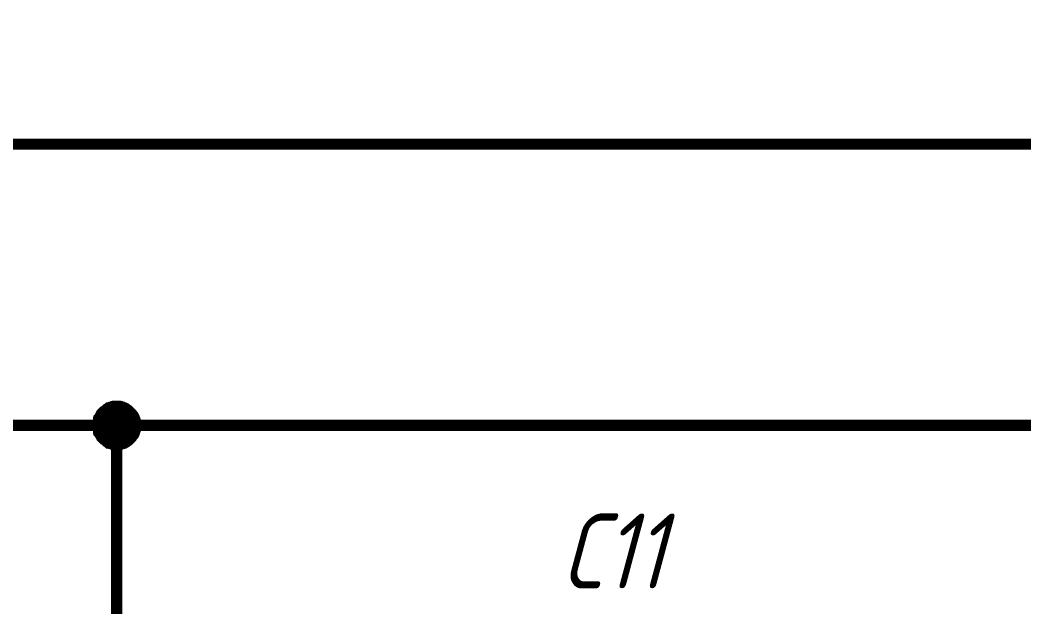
# Model space of a CAD drawing. Extents: x 260 to 1101, y 70 to 664.
# Drawn here: x 589.02 to 615.78, y 319.45 to 335.1 of the extents above; entities that cross this region are included whole.
import ezdxf

# ---------------------------------------------------------------- set-up
doc = ezdxf.new("R2010")
doc.units = 0
doc.header["$MEASUREMENT"] = 0
doc.layers.add('Sheet', color=255, linetype='CONTINUOUS')
doc.styles.add('GOST type A0', font='', dxfattribs={"oblique": 15, "height": 3.5})
doc.styles.get('GOST type A0').set_extended_font_data('GOST type A')

msp = doc.modelspace()

# ---------------------------------------------------------------- linework, layer by layer
at = {"layer": 'Sheet'}
for points, const_width in [([(414.157, 416.789), (531.627, 416.789), (531.627, 331.79), (639.081, 331.79), (639.081, 396.782), (619.097, 396.782), (619.097, 396.782)], 0.3), ([(591.597, 324.287), (544.112, 324.287), (544.112, 396.782), (569.112, 396.782), (569.112, 396.782)], 0.3), ([(591.1, 324.287), (591.1, 324.319), (591.1, 324.334), (591.1, 324.365), (591.115, 324.396), (591.115, 324.412), (591.115, 324.443), (591.131, 324.458), (591.131, 324.489), (591.146, 324.505), (591.162, 324.536), (591.177, 324.552), (591.177, 324.567), (591.193, 324.598), (591.208, 324.614), (591.224, 324.629), (591.239, 324.645), (591.255, 324.66), (591.286, 324.676), (591.302, 324.691), (591.317, 324.707), (591.333, 324.722), (591.364, 324.738), (591.379, 324.753), (591.395, 324.753), (591.426, 324.769), (591.441, 324.769), (591.472, 324.785), (591.488, 324.785), (591.519, 324.8), (591.55, 324.8), (591.566, 324.8), (591.597, 324.8)], 0.3), ([(591.1, 324.287), (591.1, 324.319), (591.1, 324.334), (591.1, 324.365), (591.115, 324.396), (591.115, 324.412), (591.115, 324.443), (591.131, 324.458), (591.131, 324.489), (591.146, 324.505), (591.162, 324.536), (591.177, 324.552), (591.177, 324.567), (591.193, 324.598), (591.208, 324.614), (591.224, 324.629), (591.239, 324.645), (591.255, 324.66), (591.286, 324.676), (591.302, 324.691), (591.317, 324.707), (591.333, 324.722), (591.364, 324.738), (591.379, 324.753), (591.395, 324.753), (591.426, 324.769), (591.441, 324.769), (591.472, 324.785), (591.488, 324.785), (591.519, 324.8), (591.55, 324.8), (591.566, 324.8), (591.597, 324.8)], 0.3), ([(591.1, 324.287), (591.1, 324.319), (591.1, 324.334), (591.1, 324.365), (591.115, 324.396), (591.115, 324.412), (591.115, 324.443), (591.131, 324.458), (591.131, 324.489), (591.146, 324.505), (591.162, 324.536), (591.177, 324.552), (591.177, 324.567), (591.193, 324.598), (591.208, 324.614), (591.224, 324.629), (591.239, 324.645), (591.255, 324.66), (591.286, 324.676), (591.302, 324.691), (591.317, 324.707), (591.333, 324.722), (591.364, 324.738), (591.379, 324.753), (591.395, 324.753), (591.426, 324.769), (591.441, 324.769), (591.472, 324.785), (591.488, 324.785), (591.519, 324.8), (591.55, 324.8), (591.566, 324.8), (591.597, 324.8)], 0.3), ([(591.1, 324.287), (591.1, 324.319), (591.1, 324.334), (591.1, 324.365), (591.115, 324.396), (591.115, 324.412), (591.115, 324.443), (591.131, 324.458), (591.131, 324.489), (591.146, 324.505), (591.162, 324.536), (591.177, 324.552), (591.177, 324.567), (591.193, 324.598), (591.208, 324.614), (591.224, 324.629), (591.239, 324.645), (591.255, 324.66), (591.286, 324.676), (591.302, 324.691), (591.317, 324.707), (591.333, 324.722), (591.364, 324.738), (591.379, 324.753), (591.395, 324.753), (591.426, 324.769), (591.441, 324.769), (591.472, 324.785), (591.488, 324.785), (591.519, 324.8), (591.55, 324.8), (591.566, 324.8), (591.597, 324.8)], 0.3), ([(591.1, 324.287), (591.1, 324.319), (591.1, 324.334), (591.1, 324.365), (591.115, 324.396), (591.115, 324.412), (591.115, 324.443), (591.131, 324.458), (591.131, 324.489), (591.146, 324.505), (591.162, 324.536), (591.177, 324.552), (591.177, 324.567), (591.193, 324.598), (591.208, 324.614), (591.224, 324.629), (591.239, 324.645), (591.255, 324.66), (591.286, 324.676), (591.302, 324.691), (591.317, 324.707), (591.333, 324.722), (591.364, 324.738), (591.379, 324.753), (591.395, 324.753), (591.426, 324.769), (591.441, 324.769), (591.472, 324.785), (591.488, 324.785), (591.519, 324.8), (591.55, 324.8), (591.566, 324.8), (591.597, 324.8)], 0.3), ([(591.1, 324.287), (591.1, 324.319), (591.1, 324.334), (591.1, 324.365), (591.115, 324.396), (591.115, 324.412), (591.115, 324.443), (591.131, 324.458), (591.131, 324.489), (591.146, 324.505), (591.162, 324.536), (591.177, 324.552), (591.177, 324.567), (591.193, 324.598), (591.208, 324.614), (591.224, 324.629), (591.239, 324.645), (591.255, 324.66), (591.286, 324.676), (591.302, 324.691), (591.317, 324.707), (591.333, 324.722), (591.364, 324.738), (591.379, 324.753), (591.395, 324.753), (591.426, 324.769), (591.441, 324.769), (591.472, 324.785), (591.488, 324.785), (591.519, 324.8), (591.55, 324.8), (591.566, 324.8), (591.597, 324.8)], 0.3), ([(591.1, 324.287), (591.1, 324.319), (591.1, 324.334), (591.1, 324.365), (591.115, 324.396), (591.115, 324.412), (591.115, 324.443), (591.131, 324.458), (591.131, 324.489), (591.146, 324.505), (591.162, 324.536), (591.177, 324.552), (591.177, 324.567), (591.193, 324.598), (591.208, 324.614), (591.224, 324.629), (591.239, 324.645), (591.255, 324.66), (591.286, 324.676), (591.302, 324.691), (591.317, 324.707), (591.333, 324.722), (591.364, 324.738), (591.379, 324.753), (591.395, 324.753), (591.426, 324.769), (591.441, 324.769), (591.472, 324.785), (591.488, 324.785), (591.519, 324.8), (591.55, 324.8), (591.566, 324.8), (591.597, 324.8)], 0.0991), ([(591.1, 324.287), (591.1, 324.319), (591.1, 324.334), (591.1, 324.365), (591.115, 324.396), (591.115, 324.412), (591.115, 324.443), (591.131, 324.458), (591.131, 324.489), (591.146, 324.505), (591.162, 324.536), (591.177, 324.552), (591.177, 324.567), (591.193, 324.598), (591.208, 324.614), (591.224, 324.629), (591.239, 324.645), (591.255, 324.66), (591.286, 324.676), (591.302, 324.691), (591.317, 324.707), (591.333, 324.722), (591.364, 324.738), (591.379, 324.753), (591.395, 324.753), (591.426, 324.769), (591.441, 324.769), (591.472, 324.785), (591.488, 324.785), (591.519, 324.8), (591.55, 324.8), (591.566, 324.8), (591.597, 324.8)], 0.0991), ([(591.1, 324.287), (591.1, 324.319), (591.1, 324.334), (591.1, 324.365), (591.115, 324.396), (591.115, 324.412), (591.115, 324.443), (591.131, 324.458), (591.131, 324.489), (591.146, 324.505), (591.162, 324.536), (591.177, 324.552), (591.177, 324.567), (591.193, 324.598), (591.208, 324.614), (591.224, 324.629), (591.239, 324.645), (591.255, 324.66), (591.286, 324.676), (591.302, 324.691), (591.317, 324.707), (591.333, 324.722), (591.364, 324.738), (591.379, 324.753), (591.395, 324.753), (591.426, 324.769), (591.441, 324.769), (591.472, 324.785), (591.488, 324.785), (591.519, 324.8), (591.55, 324.8), (591.566, 324.8), (591.597, 324.8)], 0.0991), ([(591.1, 324.287), (591.1, 324.319), (591.1, 324.334), (591.1, 324.365), (591.115, 324.396), (591.115, 324.412), (591.115, 324.443), (591.131, 324.458), (591.131, 324.489), (591.146, 324.505), (591.162, 324.536), (591.177, 324.552), (591.177, 324.567), (591.193, 324.598), (591.208, 324.614), (591.224, 324.629), (591.239, 324.645), (591.255, 324.66), (591.286, 324.676), (591.302, 324.691), (591.317, 324.707), (591.333, 324.722), (591.364, 324.738), (591.379, 324.753), (591.395, 324.753), (591.426, 324.769), (591.441, 324.769), (591.472, 324.785), (591.488, 324.785), (591.519, 324.8), (591.55, 324.8), (591.566, 324.8), (591.597, 324.8)], 0.0991), ([(591.1, 324.287), (591.1, 324.319), (591.1, 324.334), (591.1, 324.365), (591.115, 324.396), (591.115, 324.412), (591.115, 324.443), (591.131, 324.458), (591.131, 324.489), (591.146, 324.505), (591.162, 324.536), (591.177, 324.552), (591.177, 324.567), (591.193, 324.598), (591.208, 324.614), (591.224, 324.629), (591.239, 324.645), (591.255, 324.66), (591.286, 324.676), (591.302, 324.691), (591.317, 324.707), (591.333, 324.722), (591.364, 324.738), (591.379, 324.753), (591.395, 324.753), (591.426, 324.769), (591.441, 324.769), (591.472, 324.785), (591.488, 324.785), (591.519, 324.8), (591.55, 324.8), (591.566, 324.8), (591.597, 324.8)], 0.0991), ([(591.1, 324.287), (591.1, 324.319), (591.1, 324.334), (591.1, 324.365), (591.115, 324.396), (591.115, 324.412), (591.115, 324.443), (591.131, 324.458), (591.131, 324.489), (591.146, 324.505), (591.162, 324.536), (591.177, 324.552), (591.177, 324.567), (591.193, 324.598), (591.208, 324.614), (591.224, 324.629), (591.239, 324.645), (591.255, 324.66), (591.286, 324.676), (591.302, 324.691), (591.317, 324.707), (591.333, 324.722), (591.364, 324.738), (591.379, 324.753), (591.395, 324.753), (591.426, 324.769), (591.441, 324.769), (591.472, 324.785), (591.488, 324.785), (591.519, 324.8), (591.55, 324.8), (591.566, 324.8), (591.597, 324.8)], 0.0991), ([(591.597, 324.8), (591.597, 324.8)], 0.3), ([(591.597, 324.8), (591.628, 324.8), (591.643, 324.8), (591.674, 324.8), (591.705, 324.785), (591.721, 324.785), (591.752, 324.769), (591.767, 324.769), (591.798, 324.753), (591.814, 324.753), (591.845, 324.738), (591.861, 324.722), (591.876, 324.707), (591.907, 324.691), (591.923, 324.676), (591.938, 324.66), (591.954, 324.645), (591.969, 324.629), (591.985, 324.614), (592, 324.598), (592.016, 324.567), (592.031, 324.552), (592.047, 324.536), (592.062, 324.505), (592.062, 324.489), (592.078, 324.458), (592.078, 324.443), (592.093, 324.412), (592.093, 324.396), (592.109, 324.365), (592.109, 324.334), (592.109, 324.319), (592.109, 324.287)], 0.3), ([(591.597, 324.8), (591.597, 324.8)], 0.3), ([(591.597, 324.8), (591.628, 324.8), (591.643, 324.8), (591.674, 324.8), (591.705, 324.785), (591.721, 324.785), (591.752, 324.769), (591.767, 324.769), (591.798, 324.753), (591.814, 324.753), (591.845, 324.738), (591.861, 324.722), (591.876, 324.707), (591.907, 324.691), (591.923, 324.676), (591.938, 324.66), (591.954, 324.645), (591.969, 324.629), (591.985, 324.614), (592, 324.598), (592.016, 324.567), (592.031, 324.552), (592.047, 324.536), (592.062, 324.505), (592.062, 324.489), (592.078, 324.458), (592.078, 324.443), (592.093, 324.412), (592.093, 324.396), (592.109, 324.365), (592.109, 324.334), (592.109, 324.319), (592.109, 324.287)], 0.3), ([(591.597, 324.8), (591.597, 324.8)], 0.3), ([(591.597, 324.8), (591.628, 324.8), (591.643, 324.8), (591.674, 324.8), (591.705, 324.785), (591.721, 324.785), (591.752, 324.769), (591.767, 324.769), (591.798, 324.753), (591.814, 324.753), (591.845, 324.738), (591.861, 324.722), (591.876, 324.707), (591.907, 324.691), (591.923, 324.676), (591.938, 324.66), (591.954, 324.645), (591.969, 324.629), (591.985, 324.614), (592, 324.598), (592.016, 324.567), (592.031, 324.552), (592.047, 324.536), (592.062, 324.505), (592.062, 324.489), (592.078, 324.458), (592.078, 324.443), (592.093, 324.412), (592.093, 324.396), (592.109, 324.365), (592.109, 324.334), (592.109, 324.319), (592.109, 324.287)], 0.3), ([(591.597, 324.8), (591.597, 324.8)], 0.3), ([(591.597, 324.8), (591.628, 324.8), (591.643, 324.8), (591.674, 324.8), (591.705, 324.785), (591.721, 324.785), (591.752, 324.769), (591.767, 324.769), (591.798, 324.753), (591.814, 324.753), (591.845, 324.738), (591.861, 324.722), (591.876, 324.707), (591.907, 324.691), (591.923, 324.676), (591.938, 324.66), (591.954, 324.645), (591.969, 324.629), (591.985, 324.614), (592, 324.598), (592.016, 324.567), (592.031, 324.552), (592.047, 324.536), (592.062, 324.505), (592.062, 324.489), (592.078, 324.458), (592.078, 324.443), (592.093, 324.412), (592.093, 324.396), (592.109, 324.365), (592.109, 324.334), (592.109, 324.319), (592.109, 324.287)], 0.3), ([(591.597, 324.8), (591.597, 324.8)], 0.3), ([(591.597, 324.8), (591.628, 324.8), (591.643, 324.8), (591.674, 324.8), (591.705, 324.785), (591.721, 324.785), (591.752, 324.769), (591.767, 324.769), (591.798, 324.753), (591.814, 324.753), (591.845, 324.738), (591.861, 324.722), (591.876, 324.707), (591.907, 324.691), (591.923, 324.676), (591.938, 324.66), (591.954, 324.645), (591.969, 324.629), (591.985, 324.614), (592, 324.598), (592.016, 324.567), (592.031, 324.552), (592.047, 324.536), (592.062, 324.505), (592.062, 324.489), (592.078, 324.458), (592.078, 324.443), (592.093, 324.412), (592.093, 324.396), (592.109, 324.365), (592.109, 324.334), (592.109, 324.319), (592.109, 324.287)], 0.3), ([(591.597, 324.8), (591.597, 324.8)], 0.3), ([(591.597, 324.8), (591.628, 324.8), (591.643, 324.8), (591.674, 324.8), (591.705, 324.785), (591.721, 324.785), (591.752, 324.769), (591.767, 324.769), (591.798, 324.753), (591.814, 324.753), (591.845, 324.738), (591.861, 324.722), (591.876, 324.707), (591.907, 324.691), (591.923, 324.676), (591.938, 324.66), (591.954, 324.645), (591.969, 324.629), (591.985, 324.614), (592, 324.598), (592.016, 324.567), (592.031, 324.552), (592.047, 324.536), (592.062, 324.505), (592.062, 324.489), (592.078, 324.458), (592.078, 324.443), (592.093, 324.412), (592.093, 324.396), (592.109, 324.365), (592.109, 324.334), (592.109, 324.319), (592.109, 324.287)], 0.3), ([(591.597, 324.8), (591.597, 324.8)], 0.0991), ([(591.597, 324.8), (591.628, 324.8), (591.643, 324.8), (591.674, 324.8), (591.705, 324.785), (591.721, 324.785), (591.752, 324.769), (591.767, 324.769), (591.798, 324.753), (591.814, 324.753), (591.845, 324.738), (591.861, 324.722), (591.876, 324.707), (591.907, 324.691), (591.923, 324.676), (591.938, 324.66), (591.954, 324.645), (591.969, 324.629), (591.985, 324.614), (592, 324.598), (592.016, 324.567), (592.031, 324.552), (592.047, 324.536), (592.062, 324.505), (592.062, 324.489), (592.078, 324.458), (592.078, 324.443), (592.093, 324.412), (592.093, 324.396), (592.109, 324.365), (592.109, 324.334), (592.109, 324.319), (592.109, 324.287)], 0.0991), ([(591.597, 324.8), (591.597, 324.8)], 0.0991), ([(591.597, 324.8), (591.628, 324.8), (591.643, 324.8), (591.674, 324.8), (591.705, 324.785), (591.721, 324.785), (591.752, 324.769), (591.767, 324.769), (591.798, 324.753), (591.814, 324.753), (591.845, 324.738), (591.861, 324.722), (591.876, 324.707), (591.907, 324.691), (591.923, 324.676), (591.938, 324.66), (591.954, 324.645), (591.969, 324.629), (591.985, 324.614), (592, 324.598), (592.016, 324.567), (592.031, 324.552), (592.047, 324.536), (592.062, 324.505), (592.062, 324.489), (592.078, 324.458), (592.078, 324.443), (592.093, 324.412), (592.093, 324.396), (592.109, 324.365), (592.109, 324.334), (592.109, 324.319), (592.109, 324.287)], 0.0991), ([(591.597, 324.8), (591.597, 324.8)], 0.0991), ([(591.597, 324.8), (591.628, 324.8), (591.643, 324.8), (591.674, 324.8), (591.705, 324.785), (591.721, 324.785), (591.752, 324.769), (591.767, 324.769), (591.798, 324.753), (591.814, 324.753), (591.845, 324.738), (591.861, 324.722), (591.876, 324.707), (591.907, 324.691), (591.923, 324.676), (591.938, 324.66), (591.954, 324.645), (591.969, 324.629), (591.985, 324.614), (592, 324.598), (592.016, 324.567), (592.031, 324.552), (592.047, 324.536), (592.062, 324.505), (592.062, 324.489), (592.078, 324.458), (592.078, 324.443), (592.093, 324.412), (592.093, 324.396), (592.109, 324.365), (592.109, 324.334), (592.109, 324.319), (592.109, 324.287)], 0.0991), ([(591.597, 324.8), (591.597, 324.8)], 0.0991), ([(591.597, 324.8), (591.628, 324.8), (591.643, 324.8), (591.674, 324.8), (591.705, 324.785), (591.721, 324.785), (591.752, 324.769), (591.767, 324.769), (591.798, 324.753), (591.814, 324.753), (591.845, 324.738), (591.861, 324.722), (591.876, 324.707), (591.907, 324.691), (591.923, 324.676), (591.938, 324.66), (591.954, 324.645), (591.969, 324.629), (591.985, 324.614), (592, 324.598), (592.016, 324.567), (592.031, 324.552), (592.047, 324.536), (592.062, 324.505), (592.062, 324.489), (592.078, 324.458), (592.078, 324.443), (592.093, 324.412), (592.093, 324.396), (592.109, 324.365), (592.109, 324.334), (592.109, 324.319), (592.109, 324.287)], 0.0991), ([(591.597, 324.8), (591.597, 324.8)], 0.0991), ([(591.597, 324.8), (591.628, 324.8), (591.643, 324.8), (591.674, 324.8), (591.705, 324.785), (591.721, 324.785), (591.752, 324.769), (591.767, 324.769), (591.798, 324.753), (591.814, 324.753), (591.845, 324.738), (591.861, 324.722), (591.876, 324.707), (591.907, 324.691), (591.923, 324.676), (591.938, 324.66), (591.954, 324.645), (591.969, 324.629), (591.985, 324.614), (592, 324.598), (592.016, 324.567), (592.031, 324.552), (592.047, 324.536), (592.062, 324.505), (592.062, 324.489), (592.078, 324.458), (592.078, 324.443), (592.093, 324.412), (592.093, 324.396), (592.109, 324.365), (592.109, 324.334), (592.109, 324.319), (592.109, 324.287)], 0.0991), ([(591.597, 324.8), (591.597, 324.8)], 0.0991), ([(591.597, 324.8), (591.628, 324.8), (591.643, 324.8), (591.674, 324.8), (591.705, 324.785), (591.721, 324.785), (591.752, 324.769), (591.767, 324.769), (591.798, 324.753), (591.814, 324.753), (591.845, 324.738), (591.861, 324.722), (591.876, 324.707), (591.907, 324.691), (591.923, 324.676), (591.938, 324.66), (591.954, 324.645), (591.969, 324.629), (591.985, 324.614), (592, 324.598), (592.016, 324.567), (592.031, 324.552), (592.047, 324.536), (592.062, 324.505), (592.062, 324.489), (592.078, 324.458), (592.078, 324.443), (592.093, 324.412), (592.093, 324.396), (592.109, 324.365), (592.109, 324.334), (592.109, 324.319), (592.109, 324.287)], 0.0991), ([(591.597, 323.775), (591.566, 323.775), (591.55, 323.775), (591.519, 323.775), (591.488, 323.79), (591.472, 323.79), (591.441, 323.806), (591.426, 323.806), (591.395, 323.821), (591.379, 323.821), (591.364, 323.837), (591.333, 323.853), (591.317, 323.868), (591.302, 323.884), (591.286, 323.899), (591.255, 323.915), (591.239, 323.93), (591.224, 323.946), (591.208, 323.961), (591.193, 323.977), (591.177, 324.008), (591.177, 324.023), (591.162, 324.039), (591.146, 324.07), (591.131, 324.086), (591.131, 324.117), (591.115, 324.132), (591.115, 324.163), (591.115, 324.179), (591.1, 324.21), (591.1, 324.241), (591.1, 324.256), (591.1, 324.287)], 0.3), ([(591.1, 324.287), (591.1, 324.287)], 0.3), ([(591.597, 323.775), (591.566, 323.775), (591.55, 323.775), (591.519, 323.775), (591.488, 323.79), (591.472, 323.79), (591.441, 323.806), (591.426, 323.806), (591.395, 323.821), (591.379, 323.821), (591.364, 323.837), (591.333, 323.853), (591.317, 323.868), (591.302, 323.884), (591.286, 323.899), (591.255, 323.915), (591.239, 323.93), (591.224, 323.946), (591.208, 323.961), (591.193, 323.977), (591.177, 324.008), (591.177, 324.023), (591.162, 324.039), (591.146, 324.07), (591.131, 324.086), (591.131, 324.117), (591.115, 324.132), (591.115, 324.163), (591.115, 324.179), (591.1, 324.21), (591.1, 324.241), (591.1, 324.256), (591.1, 324.287)], 0.3), ([(591.1, 324.287), (591.1, 324.287)], 0.3), ([(591.597, 323.775), (591.566, 323.775), (591.55, 323.775), (591.519, 323.775), (591.488, 323.79), (591.472, 323.79), (591.441, 323.806), (591.426, 323.806), (591.395, 323.821), (591.379, 323.821), (591.364, 323.837), (591.333, 323.853), (591.317, 323.868), (591.302, 323.884), (591.286, 323.899), (591.255, 323.915), (591.239, 323.93), (591.224, 323.946), (591.208, 323.961), (591.193, 323.977), (591.177, 324.008), (591.177, 324.023), (591.162, 324.039), (591.146, 324.07), (591.131, 324.086), (591.131, 324.117), (591.115, 324.132), (591.115, 324.163), (591.115, 324.179), (591.1, 324.21), (591.1, 324.241), (591.1, 324.256), (591.1, 324.287)], 0.3), ([(591.1, 324.287), (591.1, 324.287)], 0.3), ([(591.597, 323.775), (591.566, 323.775), (591.55, 323.775), (591.519, 323.775), (591.488, 323.79), (591.472, 323.79), (591.441, 323.806), (591.426, 323.806), (591.395, 323.821), (591.379, 323.821), (591.364, 323.837), (591.333, 323.853), (591.317, 323.868), (591.302, 323.884), (591.286, 323.899), (591.255, 323.915), (591.239, 323.93), (591.224, 323.946), (591.208, 323.961), (591.193, 323.977), (591.177, 324.008), (591.177, 324.023), (591.162, 324.039), (591.146, 324.07), (591.131, 324.086), (591.131, 324.117), (591.115, 324.132), (591.115, 324.163), (591.115, 324.179), (591.1, 324.21), (591.1, 324.241), (591.1, 324.256), (591.1, 324.287)], 0.3), ([(591.1, 324.287), (591.1, 324.287)], 0.3), ([(591.597, 323.775), (591.566, 323.775), (591.55, 323.775), (591.519, 323.775), (591.488, 323.79), (591.472, 323.79), (591.441, 323.806), (591.426, 323.806), (591.395, 323.821), (591.379, 323.821), (591.364, 323.837), (591.333, 323.853), (591.317, 323.868), (591.302, 323.884), (591.286, 323.899), (591.255, 323.915), (591.239, 323.93), (591.224, 323.946), (591.208, 323.961), (591.193, 323.977), (591.177, 324.008), (591.177, 324.023), (591.162, 324.039), (591.146, 324.07), (591.131, 324.086), (591.131, 324.117), (591.115, 324.132), (591.115, 324.163), (591.115, 324.179), (591.1, 324.21), (591.1, 324.241), (591.1, 324.256), (591.1, 324.287)], 0.3), ([(591.1, 324.287), (591.1, 324.287)], 0.3), ([(591.597, 323.775), (591.566, 323.775), (591.55, 323.775), (591.519, 323.775), (591.488, 323.79), (591.472, 323.79), (591.441, 323.806), (591.426, 323.806), (591.395, 323.821), (591.379, 323.821), (591.364, 323.837), (591.333, 323.853), (591.317, 323.868), (591.302, 323.884), (591.286, 323.899), (591.255, 323.915), (591.239, 323.93), (591.224, 323.946), (591.208, 323.961), (591.193, 323.977), (591.177, 324.008), (591.177, 324.023), (591.162, 324.039), (591.146, 324.07), (591.131, 324.086), (591.131, 324.117), (591.115, 324.132), (591.115, 324.163), (591.115, 324.179), (591.1, 324.21), (591.1, 324.241), (591.1, 324.256), (591.1, 324.287)], 0.3), ([(591.1, 324.287), (591.1, 324.287)], 0.3), ([(591.597, 323.775), (591.566, 323.775), (591.55, 323.775), (591.519, 323.775), (591.488, 323.79), (591.472, 323.79), (591.441, 323.806), (591.426, 323.806), (591.395, 323.821), (591.379, 323.821), (591.364, 323.837), (591.333, 323.853), (591.317, 323.868), (591.302, 323.884), (591.286, 323.899), (591.255, 323.915), (591.239, 323.93), (591.224, 323.946), (591.208, 323.961), (591.193, 323.977), (591.177, 324.008), (591.177, 324.023), (591.162, 324.039), (591.146, 324.07), (591.131, 324.086), (591.131, 324.117), (591.115, 324.132), (591.115, 324.163), (591.115, 324.179), (591.1, 324.21), (591.1, 324.241), (591.1, 324.256), (591.1, 324.287)], 0.0991), ([(591.1, 324.287), (591.1, 324.287)], 0.0991), ([(591.597, 323.775), (591.566, 323.775), (591.55, 323.775), (591.519, 323.775), (591.488, 323.79), (591.472, 323.79), (591.441, 323.806), (591.426, 323.806), (591.395, 323.821), (591.379, 323.821), (591.364, 323.837), (591.333, 323.853), (591.317, 323.868), (591.302, 323.884), (591.286, 323.899), (591.255, 323.915), (591.239, 323.93), (591.224, 323.946), (591.208, 323.961), (591.193, 323.977), (591.177, 324.008), (591.177, 324.023), (591.162, 324.039), (591.146, 324.07), (591.131, 324.086), (591.131, 324.117), (591.115, 324.132), (591.115, 324.163), (591.115, 324.179), (591.1, 324.21), (591.1, 324.241), (591.1, 324.256), (591.1, 324.287)], 0.0991), ([(591.1, 324.287), (591.1, 324.287)], 0.0991), ([(591.597, 323.775), (591.566, 323.775), (591.55, 323.775), (591.519, 323.775), (591.488, 323.79), (591.472, 323.79), (591.441, 323.806), (591.426, 323.806), (591.395, 323.821), (591.379, 323.821), (591.364, 323.837), (591.333, 323.853), (591.317, 323.868), (591.302, 323.884), (591.286, 323.899), (591.255, 323.915), (591.239, 323.93), (591.224, 323.946), (591.208, 323.961), (591.193, 323.977), (591.177, 324.008), (591.177, 324.023), (591.162, 324.039), (591.146, 324.07), (591.131, 324.086), (591.131, 324.117), (591.115, 324.132), (591.115, 324.163), (591.115, 324.179), (591.1, 324.21), (591.1, 324.241), (591.1, 324.256), (591.1, 324.287)], 0.0991), ([(591.1, 324.287), (591.1, 324.287)], 0.0991), ([(591.597, 323.775), (591.566, 323.775), (591.55, 323.775), (591.519, 323.775), (591.488, 323.79), (591.472, 323.79), (591.441, 323.806), (591.426, 323.806), (591.395, 323.821), (591.379, 323.821), (591.364, 323.837), (591.333, 323.853), (591.317, 323.868), (591.302, 323.884), (591.286, 323.899), (591.255, 323.915), (591.239, 323.93), (591.224, 323.946), (591.208, 323.961), (591.193, 323.977), (591.177, 324.008), (591.177, 324.023), (591.162, 324.039), (591.146, 324.07), (591.131, 324.086), (591.131, 324.117), (591.115, 324.132), (591.115, 324.163), (591.115, 324.179), (591.1, 324.21), (591.1, 324.241), (591.1, 324.256), (591.1, 324.287)], 0.0991), ([(591.1, 324.287), (591.1, 324.287)], 0.0991), ([(591.597, 323.775), (591.566, 323.775), (591.55, 323.775), (591.519, 323.775), (591.488, 323.79), (591.472, 323.79), (591.441, 323.806), (591.426, 323.806), (591.395, 323.821), (591.379, 323.821), (591.364, 323.837), (591.333, 323.853), (591.317, 323.868), (591.302, 323.884), (591.286, 323.899), (591.255, 323.915), (591.239, 323.93), (591.224, 323.946), (591.208, 323.961), (591.193, 323.977), (591.177, 324.008), (591.177, 324.023), (591.162, 324.039), (591.146, 324.07), (591.131, 324.086), (591.131, 324.117), (591.115, 324.132), (591.115, 324.163), (591.115, 324.179), (591.1, 324.21), (591.1, 324.241), (591.1, 324.256), (591.1, 324.287)], 0.0991), ([(591.1, 324.287), (591.1, 324.287)], 0.0991), ([(591.597, 323.775), (591.566, 323.775), (591.55, 323.775), (591.519, 323.775), (591.488, 323.79), (591.472, 323.79), (591.441, 323.806), (591.426, 323.806), (591.395, 323.821), (591.379, 323.821), (591.364, 323.837), (591.333, 323.853), (591.317, 323.868), (591.302, 323.884), (591.286, 323.899), (591.255, 323.915), (591.239, 323.93), (591.224, 323.946), (591.208, 323.961), (591.193, 323.977), (591.177, 324.008), (591.177, 324.023), (591.162, 324.039), (591.146, 324.07), (591.131, 324.086), (591.131, 324.117), (591.115, 324.132), (591.115, 324.163), (591.115, 324.179), (591.1, 324.21), (591.1, 324.241), (591.1, 324.256), (591.1, 324.287)], 0.0991), ([(591.1, 324.287), (591.1, 324.287)], 0.0991), ([(631.581, 309.282), (631.581, 324.287), (591.597, 324.287)], 0.3), ([(592.109, 324.287), (592.109, 324.256), (592.109, 324.241), (592.109, 324.21), (592.093, 324.179), (592.093, 324.163), (592.078, 324.132), (592.078, 324.117), (592.062, 324.086), (592.062, 324.07), (592.047, 324.039), (592.031, 324.023), (592.016, 324.008), (592, 323.977), (591.985, 323.961), (591.969, 323.946), (591.954, 323.93), (591.938, 323.915), (591.923, 323.899), (591.907, 323.884), (591.876, 323.868), (591.861, 323.853), (591.845, 323.837), (591.814, 323.821), (591.798, 323.821), (591.767, 323.806), (591.752, 323.806), (591.721, 323.79), (591.705, 323.79), (591.674, 323.775), (591.643, 323.775), (591.628, 323.775), (591.597, 323.775)], 0.3), ([(592.109, 324.287), (592.109, 324.256), (592.109, 324.241), (592.109, 324.21), (592.093, 324.179), (592.093, 324.163), (592.078, 324.132), (592.078, 324.117), (592.062, 324.086), (592.062, 324.07), (592.047, 324.039), (592.031, 324.023), (592.016, 324.008), (592, 323.977), (591.985, 323.961), (591.969, 323.946), (591.954, 323.93), (591.938, 323.915), (591.923, 323.899), (591.907, 323.884), (591.876, 323.868), (591.861, 323.853), (591.845, 323.837), (591.814, 323.821), (591.798, 323.821), (591.767, 323.806), (591.752, 323.806), (591.721, 323.79), (591.705, 323.79), (591.674, 323.775), (591.643, 323.775), (591.628, 323.775), (591.597, 323.775)], 0.3), ([(591.597, 306.797), (591.597, 314.284), (591.597, 324.287)], 0.3), ([(592.109, 324.287), (592.109, 324.256), (592.109, 324.241), (592.109, 324.21), (592.093, 324.179), (592.093, 324.163), (592.078, 324.132), (592.078, 324.117), (592.062, 324.086), (592.062, 324.07), (592.047, 324.039), (592.031, 324.023), (592.016, 324.008), (592, 323.977), (591.985, 323.961), (591.969, 323.946), (591.954, 323.93), (591.938, 323.915), (591.923, 323.899), (591.907, 323.884), (591.876, 323.868), (591.861, 323.853), (591.845, 323.837), (591.814, 323.821), (591.798, 323.821), (591.767, 323.806), (591.752, 323.806), (591.721, 323.79), (591.705, 323.79), (591.674, 323.775), (591.643, 323.775), (591.628, 323.775), (591.597, 323.775)], 0.3), ([(592.109, 324.287), (592.109, 324.256), (592.109, 324.241), (592.109, 324.21), (592.093, 324.179), (592.093, 324.163), (592.078, 324.132), (592.078, 324.117), (592.062, 324.086), (592.062, 324.07), (592.047, 324.039), (592.031, 324.023), (592.016, 324.008), (592, 323.977), (591.985, 323.961), (591.969, 323.946), (591.954, 323.93), (591.938, 323.915), (591.923, 323.899), (591.907, 323.884), (591.876, 323.868), (591.861, 323.853), (591.845, 323.837), (591.814, 323.821), (591.798, 323.821), (591.767, 323.806), (591.752, 323.806), (591.721, 323.79), (591.705, 323.79), (591.674, 323.775), (591.643, 323.775), (591.628, 323.775), (591.597, 323.775)], 0.3), ([(592.109, 324.287), (592.109, 324.256), (592.109, 324.241), (592.109, 324.21), (592.093, 324.179), (592.093, 324.163), (592.078, 324.132), (592.078, 324.117), (592.062, 324.086), (592.062, 324.07), (592.047, 324.039), (592.031, 324.023), (592.016, 324.008), (592, 323.977), (591.985, 323.961), (591.969, 323.946), (591.954, 323.93), (591.938, 323.915), (591.923, 323.899), (591.907, 323.884), (591.876, 323.868), (591.861, 323.853), (591.845, 323.837), (591.814, 323.821), (591.798, 323.821), (591.767, 323.806), (591.752, 323.806), (591.721, 323.79), (591.705, 323.79), (591.674, 323.775), (591.643, 323.775), (591.628, 323.775), (591.597, 323.775)], 0.3), ([(592.109, 324.287), (592.109, 324.256), (592.109, 324.241), (592.109, 324.21), (592.093, 324.179), (592.093, 324.163), (592.078, 324.132), (592.078, 324.117), (592.062, 324.086), (592.062, 324.07), (592.047, 324.039), (592.031, 324.023), (592.016, 324.008), (592, 323.977), (591.985, 323.961), (591.969, 323.946), (591.954, 323.93), (591.938, 323.915), (591.923, 323.899), (591.907, 323.884), (591.876, 323.868), (591.861, 323.853), (591.845, 323.837), (591.814, 323.821), (591.798, 323.821), (591.767, 323.806), (591.752, 323.806), (591.721, 323.79), (591.705, 323.79), (591.674, 323.775), (591.643, 323.775), (591.628, 323.775), (591.597, 323.775)], 0.3), ([(592.109, 324.287), (592.109, 324.256), (592.109, 324.241), (592.109, 324.21), (592.093, 324.179), (592.093, 324.163), (592.078, 324.132), (592.078, 324.117), (592.062, 324.086), (592.062, 324.07), (592.047, 324.039), (592.031, 324.023), (592.016, 324.008), (592, 323.977), (591.985, 323.961), (591.969, 323.946), (591.954, 323.93), (591.938, 323.915), (591.923, 323.899), (591.907, 323.884), (591.876, 323.868), (591.861, 323.853), (591.845, 323.837), (591.814, 323.821), (591.798, 323.821), (591.767, 323.806), (591.752, 323.806), (591.721, 323.79), (591.705, 323.79), (591.674, 323.775), (591.643, 323.775), (591.628, 323.775), (591.597, 323.775)], 0.0991), ([(592.109, 324.287), (592.109, 324.256), (592.109, 324.241), (592.109, 324.21), (592.093, 324.179), (592.093, 324.163), (592.078, 324.132), (592.078, 324.117), (592.062, 324.086), (592.062, 324.07), (592.047, 324.039), (592.031, 324.023), (592.016, 324.008), (592, 323.977), (591.985, 323.961), (591.969, 323.946), (591.954, 323.93), (591.938, 323.915), (591.923, 323.899), (591.907, 323.884), (591.876, 323.868), (591.861, 323.853), (591.845, 323.837), (591.814, 323.821), (591.798, 323.821), (591.767, 323.806), (591.752, 323.806), (591.721, 323.79), (591.705, 323.79), (591.674, 323.775), (591.643, 323.775), (591.628, 323.775), (591.597, 323.775)], 0.0991), ([(592.109, 324.287), (592.109, 324.256), (592.109, 324.241), (592.109, 324.21), (592.093, 324.179), (592.093, 324.163), (592.078, 324.132), (592.078, 324.117), (592.062, 324.086), (592.062, 324.07), (592.047, 324.039), (592.031, 324.023), (592.016, 324.008), (592, 323.977), (591.985, 323.961), (591.969, 323.946), (591.954, 323.93), (591.938, 323.915), (591.923, 323.899), (591.907, 323.884), (591.876, 323.868), (591.861, 323.853), (591.845, 323.837), (591.814, 323.821), (591.798, 323.821), (591.767, 323.806), (591.752, 323.806), (591.721, 323.79), (591.705, 323.79), (591.674, 323.775), (591.643, 323.775), (591.628, 323.775), (591.597, 323.775)], 0.0991), ([(592.109, 324.287), (592.109, 324.256), (592.109, 324.241), (592.109, 324.21), (592.093, 324.179), (592.093, 324.163), (592.078, 324.132), (592.078, 324.117), (592.062, 324.086), (592.062, 324.07), (592.047, 324.039), (592.031, 324.023), (592.016, 324.008), (592, 323.977), (591.985, 323.961), (591.969, 323.946), (591.954, 323.93), (591.938, 323.915), (591.923, 323.899), (591.907, 323.884), (591.876, 323.868), (591.861, 323.853), (591.845, 323.837), (591.814, 323.821), (591.798, 323.821), (591.767, 323.806), (591.752, 323.806), (591.721, 323.79), (591.705, 323.79), (591.674, 323.775), (591.643, 323.775), (591.628, 323.775), (591.597, 323.775)], 0.0991), ([(592.109, 324.287), (592.109, 324.256), (592.109, 324.241), (592.109, 324.21), (592.093, 324.179), (592.093, 324.163), (592.078, 324.132), (592.078, 324.117), (592.062, 324.086), (592.062, 324.07), (592.047, 324.039), (592.031, 324.023), (592.016, 324.008), (592, 323.977), (591.985, 323.961), (591.969, 323.946), (591.954, 323.93), (591.938, 323.915), (591.923, 323.899), (591.907, 323.884), (591.876, 323.868), (591.861, 323.853), (591.845, 323.837), (591.814, 323.821), (591.798, 323.821), (591.767, 323.806), (591.752, 323.806), (591.721, 323.79), (591.705, 323.79), (591.674, 323.775), (591.643, 323.775), (591.628, 323.775), (591.597, 323.775)], 0.0991), ([(592.109, 324.287), (592.109, 324.256), (592.109, 324.241), (592.109, 324.21), (592.093, 324.179), (592.093, 324.163), (592.078, 324.132), (592.078, 324.117), (592.062, 324.086), (592.062, 324.07), (592.047, 324.039), (592.031, 324.023), (592.016, 324.008), (592, 323.977), (591.985, 323.961), (591.969, 323.946), (591.954, 323.93), (591.938, 323.915), (591.923, 323.899), (591.907, 323.884), (591.876, 323.868), (591.861, 323.853), (591.845, 323.837), (591.814, 323.821), (591.798, 323.821), (591.767, 323.806), (591.752, 323.806), (591.721, 323.79), (591.705, 323.79), (591.674, 323.775), (591.643, 323.775), (591.628, 323.775), (591.597, 323.775)], 0.0991), ([(592.109, 324.287), (592.109, 324.287), (592.109, 324.287), (592.109, 324.287), (592.109, 324.287), (592.109, 324.287), (592.109, 324.287), (592.109, 324.287), (592.109, 324.287), (592.109, 324.287), (592.109, 324.287), (592.109, 324.287), (592.109, 324.287), (592.109, 324.287), (592.109, 324.287), (592.109, 324.287), (592.109, 324.287), (592.109, 324.287), (592.109, 324.287), (592.109, 324.287), (592.109, 324.287), (592.109, 324.287), (592.109, 324.287), (592.109, 324.287), (592.109, 324.287), (592.109, 324.287), (592.109, 324.287), (592.109, 324.287), (592.109, 324.287), (592.109, 324.287), (592.109, 324.287), (592.109, 324.287), (592.109, 324.287)], 0.3), ([(592.109, 324.287), (592.109, 324.287)], 0.3), ([(592.109, 324.287), (592.109, 324.287), (592.109, 324.287), (592.109, 324.287), (592.109, 324.287), (592.109, 324.287), (592.109, 324.287), (592.109, 324.287), (592.109, 324.287), (592.109, 324.287), (592.109, 324.287), (592.109, 324.287), (592.109, 324.287), (592.109, 324.287), (592.109, 324.287), (592.109, 324.287), (592.109, 324.287), (592.109, 324.287), (592.109, 324.287), (592.109, 324.287), (592.109, 324.287), (592.109, 324.287), (592.109, 324.287), (592.109, 324.287), (592.109, 324.287), (592.109, 324.287), (592.109, 324.287), (592.109, 324.287), (592.109, 324.287), (592.109, 324.287), (592.109, 324.287), (592.109, 324.287), (592.109, 324.287)], 0.3), ([(592.109, 324.287), (592.109, 324.287)], 0.3), ([(592.109, 324.287), (592.109, 324.287), (592.109, 324.287), (592.109, 324.287), (592.109, 324.287), (592.109, 324.287), (592.109, 324.287), (592.109, 324.287), (592.109, 324.287), (592.109, 324.287), (592.109, 324.287), (592.109, 324.287), (592.109, 324.287), (592.109, 324.287), (592.109, 324.287), (592.109, 324.287), (592.109, 324.287), (592.109, 324.287), (592.109, 324.287), (592.109, 324.287), (592.109, 324.287), (592.109, 324.287), (592.109, 324.287), (592.109, 324.287), (592.109, 324.287), (592.109, 324.287), (592.109, 324.287), (592.109, 324.287), (592.109, 324.287), (592.109, 324.287), (592.109, 324.287), (592.109, 324.287), (592.109, 324.287)], 0.3), ([(592.109, 324.287), (592.109, 324.287)], 0.3), ([(592.109, 324.287), (592.109, 324.287), (592.109, 324.287), (592.109, 324.287), (592.109, 324.287), (592.109, 324.287), (592.109, 324.287), (592.109, 324.287), (592.109, 324.287), (592.109, 324.287), (592.109, 324.287), (592.109, 324.287), (592.109, 324.287), (592.109, 324.287), (592.109, 324.287), (592.109, 324.287), (592.109, 324.287), (592.109, 324.287), (592.109, 324.287), (592.109, 324.287), (592.109, 324.287), (592.109, 324.287), (592.109, 324.287), (592.109, 324.287), (592.109, 324.287), (592.109, 324.287), (592.109, 324.287), (592.109, 324.287), (592.109, 324.287), (592.109, 324.287), (592.109, 324.287), (592.109, 324.287), (592.109, 324.287)], 0.3), ([(592.109, 324.287), (592.109, 324.287)], 0.3), ([(592.109, 324.287), (592.109, 324.287), (592.109, 324.287), (592.109, 324.287), (592.109, 324.287), (592.109, 324.287), (592.109, 324.287), (592.109, 324.287), (592.109, 324.287), (592.109, 324.287), (592.109, 324.287), (592.109, 324.287), (592.109, 324.287), (592.109, 324.287), (592.109, 324.287), (592.109, 324.287), (592.109, 324.287), (592.109, 324.287), (592.109, 324.287), (592.109, 324.287), (592.109, 324.287), (592.109, 324.287), (592.109, 324.287), (592.109, 324.287), (592.109, 324.287), (592.109, 324.287), (592.109, 324.287), (592.109, 324.287), (592.109, 324.287), (592.109, 324.287), (592.109, 324.287), (592.109, 324.287), (592.109, 324.287)], 0.3), ([(592.109, 324.287), (592.109, 324.287)], 0.3), ([(592.109, 324.287), (592.109, 324.287), (592.109, 324.287), (592.109, 324.287), (592.109, 324.287), (592.109, 324.287), (592.109, 324.287), (592.109, 324.287), (592.109, 324.287), (592.109, 324.287), (592.109, 324.287), (592.109, 324.287), (592.109, 324.287), (592.109, 324.287), (592.109, 324.287), (592.109, 324.287), (592.109, 324.287), (592.109, 324.287), (592.109, 324.287), (592.109, 324.287), (592.109, 324.287), (592.109, 324.287), (592.109, 324.287), (592.109, 324.287), (592.109, 324.287), (592.109, 324.287), (592.109, 324.287), (592.109, 324.287), (592.109, 324.287), (592.109, 324.287), (592.109, 324.287), (592.109, 324.287), (592.109, 324.287)], 0.3), ([(592.109, 324.287), (592.109, 324.287)], 0.3), ([(592.109, 324.287), (592.109, 324.287), (592.109, 324.287), (592.109, 324.287), (592.109, 324.287), (592.109, 324.287), (592.109, 324.287), (592.109, 324.287), (592.109, 324.287), (592.109, 324.287), (592.109, 324.287), (592.109, 324.287), (592.109, 324.287), (592.109, 324.287), (592.109, 324.287), (592.109, 324.287), (592.109, 324.287), (592.109, 324.287), (592.109, 324.287), (592.109, 324.287), (592.109, 324.287), (592.109, 324.287), (592.109, 324.287), (592.109, 324.287), (592.109, 324.287), (592.109, 324.287), (592.109, 324.287), (592.109, 324.287), (592.109, 324.287), (592.109, 324.287), (592.109, 324.287), (592.109, 324.287), (592.109, 324.287)], 0.0991), ([(592.109, 324.287), (592.109, 324.287)], 0.0991), ([(592.109, 324.287), (592.109, 324.287), (592.109, 324.287), (592.109, 324.287), (592.109, 324.287), (592.109, 324.287), (592.109, 324.287), (592.109, 324.287), (592.109, 324.287), (592.109, 324.287), (592.109, 324.287), (592.109, 324.287), (592.109, 324.287), (592.109, 324.287), (592.109, 324.287), (592.109, 324.287), (592.109, 324.287), (592.109, 324.287), (592.109, 324.287), (592.109, 324.287), (592.109, 324.287), (592.109, 324.287), (592.109, 324.287), (592.109, 324.287), (592.109, 324.287), (592.109, 324.287), (592.109, 324.287), (592.109, 324.287), (592.109, 324.287), (592.109, 324.287), (592.109, 324.287), (592.109, 324.287), (592.109, 324.287)], 0.0991), ([(592.109, 324.287), (592.109, 324.287)], 0.0991), ([(592.109, 324.287), (592.109, 324.287), (592.109, 324.287), (592.109, 324.287), (592.109, 324.287), (592.109, 324.287), (592.109, 324.287), (592.109, 324.287), (592.109, 324.287), (592.109, 324.287), (592.109, 324.287), (592.109, 324.287), (592.109, 324.287), (592.109, 324.287), (592.109, 324.287), (592.109, 324.287), (592.109, 324.287), (592.109, 324.287), (592.109, 324.287), (592.109, 324.287), (592.109, 324.287), (592.109, 324.287), (592.109, 324.287), (592.109, 324.287), (592.109, 324.287), (592.109, 324.287), (592.109, 324.287), (592.109, 324.287), (592.109, 324.287), (592.109, 324.287), (592.109, 324.287), (592.109, 324.287), (592.109, 324.287)], 0.0991), ([(592.109, 324.287), (592.109, 324.287)], 0.0991), ([(592.109, 324.287), (592.109, 324.287), (592.109, 324.287), (592.109, 324.287), (592.109, 324.287), (592.109, 324.287), (592.109, 324.287), (592.109, 324.287), (592.109, 324.287), (592.109, 324.287), (592.109, 324.287), (592.109, 324.287), (592.109, 324.287), (592.109, 324.287), (592.109, 324.287), (592.109, 324.287), (592.109, 324.287), (592.109, 324.287), (592.109, 324.287), (592.109, 324.287), (592.109, 324.287), (592.109, 324.287), (592.109, 324.287), (592.109, 324.287), (592.109, 324.287), (592.109, 324.287), (592.109, 324.287), (592.109, 324.287), (592.109, 324.287), (592.109, 324.287), (592.109, 324.287), (592.109, 324.287), (592.109, 324.287)], 0.0991), ([(592.109, 324.287), (592.109, 324.287)], 0.0991), ([(592.109, 324.287), (592.109, 324.287), (592.109, 324.287), (592.109, 324.287), (592.109, 324.287), (592.109, 324.287), (592.109, 324.287), (592.109, 324.287), (592.109, 324.287), (592.109, 324.287), (592.109, 324.287), (592.109, 324.287), (592.109, 324.287), (592.109, 324.287), (592.109, 324.287), (592.109, 324.287), (592.109, 324.287), (592.109, 324.287), (592.109, 324.287), (592.109, 324.287), (592.109, 324.287), (592.109, 324.287), (592.109, 324.287), (592.109, 324.287), (592.109, 324.287), (592.109, 324.287), (592.109, 324.287), (592.109, 324.287), (592.109, 324.287), (592.109, 324.287), (592.109, 324.287), (592.109, 324.287), (592.109, 324.287)], 0.0991), ([(592.109, 324.287), (592.109, 324.287)], 0.0991), ([(592.109, 324.287), (592.109, 324.287), (592.109, 324.287), (592.109, 324.287), (592.109, 324.287), (592.109, 324.287), (592.109, 324.287), (592.109, 324.287), (592.109, 324.287), (592.109, 324.287), (592.109, 324.287), (592.109, 324.287), (592.109, 324.287), (592.109, 324.287), (592.109, 324.287), (592.109, 324.287), (592.109, 324.287), (592.109, 324.287), (592.109, 324.287), (592.109, 324.287), (592.109, 324.287), (592.109, 324.287), (592.109, 324.287), (592.109, 324.287), (592.109, 324.287), (592.109, 324.287), (592.109, 324.287), (592.109, 324.287), (592.109, 324.287), (592.109, 324.287), (592.109, 324.287), (592.109, 324.287), (592.109, 324.287)], 0.0991), ([(592.109, 324.287), (592.109, 324.287)], 0.0991)]:
    msp.add_lwpolyline(points, dxfattribs=dict(at, const_width=const_width))
at = {"layer": 'Sheet', "const_width": 0.508}
msp.add_lwpolyline([(591.309, 324.297, 1), (591.817, 324.297, 1)], format="xyb", close=True, dxfattribs=at)

# ---------------------------------------------------------------- texts
at = {"layer": 'Sheet', "style": 'GOST type A0', "oblique": 15}
msp.add_text('C11', height=2, dxfattribs=at).set_placement((603.413, 319.938))

doc.saveas('drawing.dxf')
